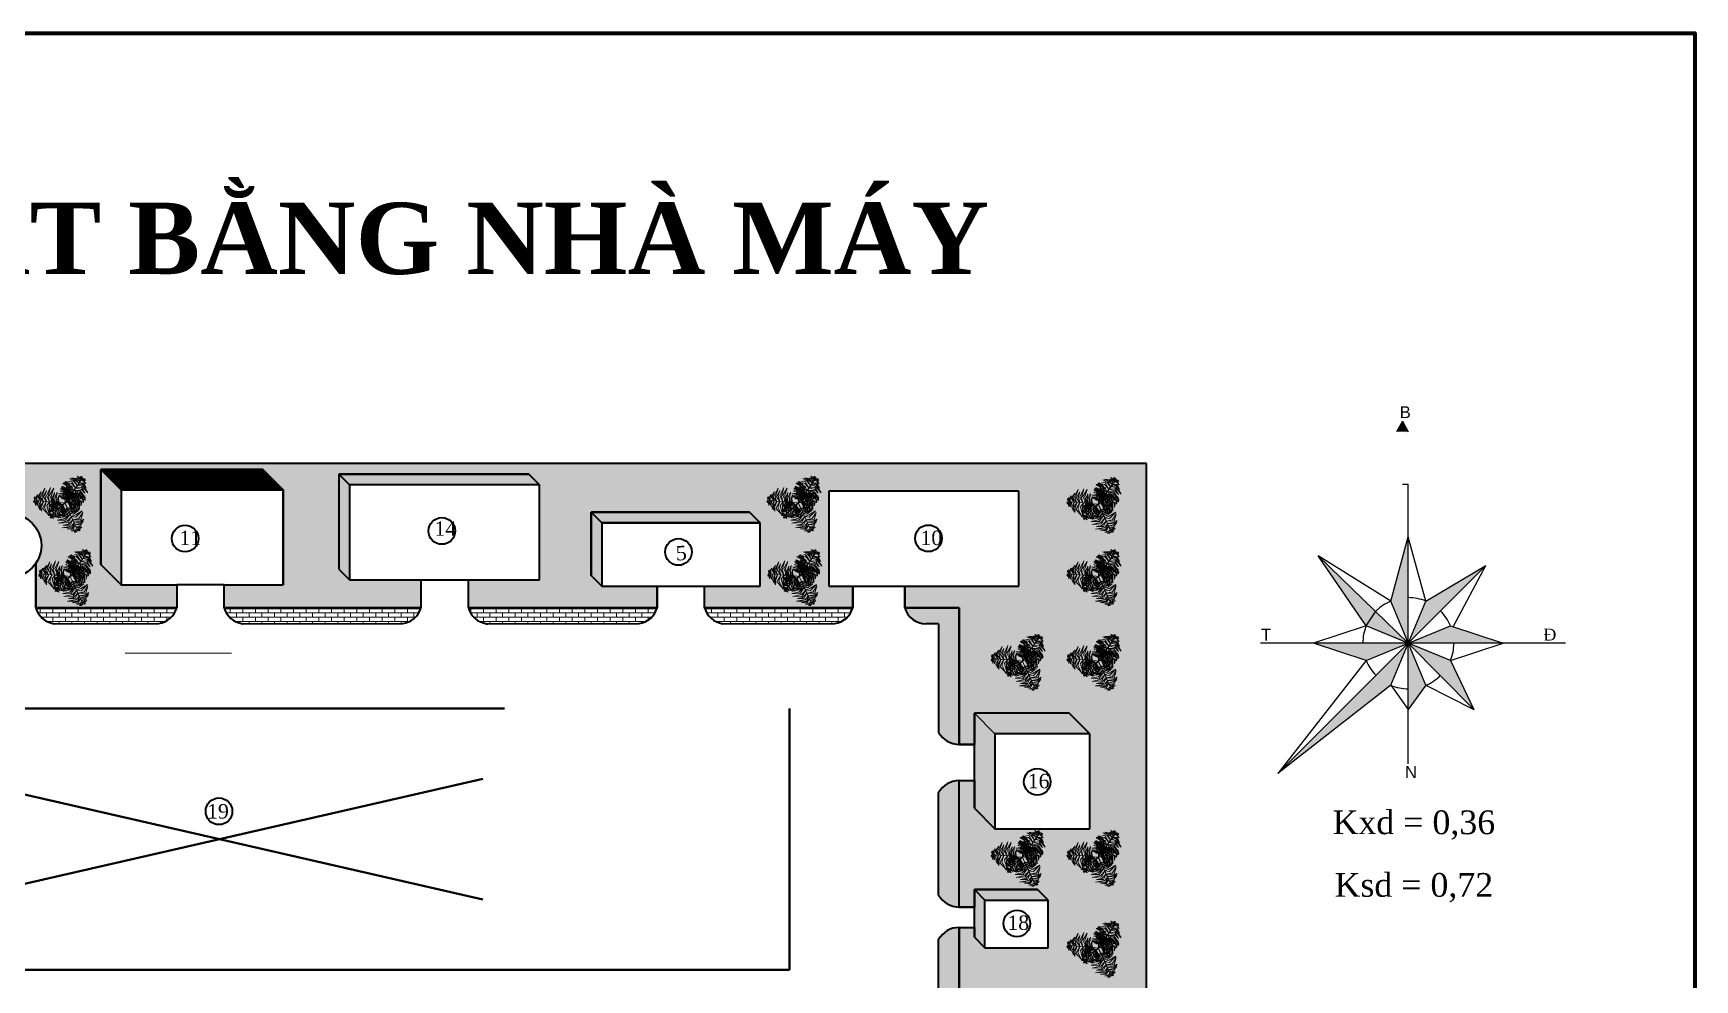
# Model space of a CAD drawing. Header units: inches. Extents: x -4475333 to 345677417, y -211198149 to 2125895.
# Drawn here: x -1569117 to -1464173, y 558096 to 617864 of the extents above; entities that cross this region are included whole.
import ezdxf

# ---------------------------------------------------------------- set-up
doc = ezdxf.new("R2010")
doc.units = ezdxf.units.IN
doc.header["$LTSCALE"] = 150
doc.header["$MEASUREMENT"] = 0
doc.linetypes.add('ACAD_ISO03W100', pattern=[30, 12, -18])
for name, color, linetype, lineweight in [('03 tbii', 3, 'Continuous', 50), ('cb', 1, 'Continuous', 50), ('Duong vien', 7, 'Continuous', 50), ('EEEE', 7, 'Continuous', 0), ('KHUNG BVE', 7, 'Continuous', 0), ('nuocthai', 4, 'ACAD_ISO03W100', 30)]:
    doc.layers.add(name, color=color, linetype=linetype, lineweight=lineweight)
for name, color, linetype in [('Bong', 9, 'Continuous'), ('Co ban', 21, 'Continuous'), ('khung tên', 100, 'Continuous'), ('m', 3, 'Continuous')]:
    doc.layers.add(name, color=color, linetype=linetype)
doc.styles.add('1', font='times.ttf')
doc.styles.add('NAM', font='arial.ttf', dxfattribs={"height": 200})
doc.styles.get("Standard").update_dxf_attribs({"font": 'times.ttf', "height": 100})
pattern_1 = [(0, (-5708281.57, -919464.67), (0, 266.7), []), (90, (-5708281.57, -919464.67), (-400, 266.7), [266.7, -266.7])]

# ---------------------------------------------------------------- blocks, each defined once
blk = doc.blocks.new('A$C39A4002C')
at = {"color": 7, "lineweight": 5}
for points in [[(839, 848, -216), (778, 915, -234), (680, 921, -258), (782, 946, -234)], [(718, 914, 84), (688, 930, 72), (704, 937, 73)], [(862, 880, -212), (804, 952, -229), (753, 979, -242), (817, 968, -226)], [(885, 913, -228), (822, 970, -255), (782, 988, -260), (841, 980, -263)], [(901, 936, -244), (852, 991, -272), (898, 972, -266)], [(922, 966, -276), (884, 991, -289), (866, 1012, -306), (906, 994, -303)], [(868, 888, -211), (871, 888, -211), (916, 952, -257), (913, 952, -257)], [(933, 981, -300), (907, 1010, -322), (927, 1007, -328)], [(913, 952, -256), (916, 952, -256), (940, 987, -309), (937, 987, -309)], [(923, 959, -272), (958, 938, -289), (982, 909, -287), (956, 960, -305)], [(934, 982, -302), (979, 954, -323), (965, 975, -327)], [(269, 675, -302), (270, 728, -323), (259, 704, -327)], [(294, 677, -272), (294, 717, -289), (308, 753, -287), (277, 705, -305)], [(348, 670, -232), (329, 726, -260), (359, 791, -262), (310, 724, -270)], [(385, 664, -212), (365, 719, -221), (407, 843, -252), (338, 715, -216)], [(430, 658, -216), (410, 741, -231), (431, 813, -249), (384, 729, -225)], [(475, 658, -222), (454, 733, -235), (488, 854, -265), (430, 736, -233)], [(518, 652, -226), (500, 747, -244), (533, 844, -269), (474, 748, -241)], [(551, 649, -245), (536, 713, -238), (545, 782, -264), (516, 711, -212)], [(582, 644, -283), (568, 700, -277), (580, 787, -309), (554, 730, -265)], [(609, 644, -318), (599, 689, -314), (609, 746, -337), (586, 693, -298)], [(701, 743, 32), (647, 758, 25), (600, 765, 2), (658, 776, 45)], [(696, 701, -21), (660, 712, -16), (604, 729, -32), (643, 721, 3)], [(698, 712, 4), (628, 734, -1), (618, 737, -9), (666, 739, 16)], [(704, 775, 60), (635, 801, 58), (626, 803, 15), (662, 821, 71)], [(706, 800, 82), (638, 831, 84), (629, 834, 71), (641, 844, 96)], [(696, 692, -63), (664, 703, -53), (629, 716, -63), (669, 706, -31)], [(695, 684, -101), (663, 696, -87), (641, 707, -88), (666, 700, -67)], [(710, 833, 92), (643, 856, 78), (646, 855, 70), (653, 871, 82)], [(769, 749, -246), (738, 785, -246), (656, 848, -273), (730, 812, -231)], [(715, 893, 91), (679, 900, 81), (659, 912, 73), (693, 914, 79)], [(811, 807, -222), (759, 853, -236), (665, 904, -261), (786, 871, -230)], [(752, 723, -284), (726, 758, -280), (666, 807, -297), (740, 767, -259)], [(736, 701, -319), (712, 738, -311), (668, 780, -318), (722, 748, -292)], [(784, 769, -227), (719, 832, -245), (681, 856, -255), (767, 819, -233)], [(694, 693, -61), (714, 699, -48), (784, 700, -72), (737, 705, -31)], [(694, 671, -163), (696, 671, -163), (700, 705, -2), (697, 705, -2)], [(697, 705, -2), (700, 705, -2), (710, 807, 88), (707, 807, 88)], [(697, 702, -20), (723, 709, -5), (778, 709, -24), (720, 715, 23)], [(698, 719, 10), (775, 735, 10), (814, 724, -18), (775, 752, 26)], [(703, 776, 61), (769, 794, 64), (788, 788, 45), (760, 810, 81)], [(703, 747, 34), (763, 765, 39), (822, 753, 7), (765, 781, 53)], [(707, 807, 88), (710, 807, 88), (717, 876, 96), (714, 876, 96)], [(707, 806, 87), (751, 822, 93), (789, 822, 56), (748, 840, 109)], [(710, 664, -376), (713, 664, -376), (781, 761, -228), (778, 761, -228)], [(712, 838, 91), (758, 859, 84), (786, 854, 71), (756, 876, 87)], [(714, 876, 96), (717, 876, 96), (721, 922, 81), (718, 922, 81)], [(718, 888, 91), (751, 893, 81), (761, 887, 77), (742, 910, 78)], [(730, 648, -222), (730, 681, -208), (726, 731, -208), (734, 681, -188)], [(738, 650, -184), (737, 683, -174), (730, 745, -183), (742, 680, -152)], [(747, 652, -142), (744, 690, -136), (734, 773, -153), (747, 709, -117)], [(737, 702, -318), (782, 688, -314), (825, 652, -337), (791, 698, -298)], [(757, 655, -116), (753, 728, -122), (746, 763, -130), (771, 694, -105)], [(751, 726, -283), (806, 709, -277), (875, 656, -309), (839, 707, -265)], [(787, 664, -89), (782, 719, -95), (758, 800, -119), (803, 715, -76)], [(770, 750, -245), (834, 731, -238), (888, 688, -264), (842, 749, -212)], [(818, 672, -61), (818, 746, -63), (773, 803, -106), (833, 762, -50)], [(778, 761, -228), (781, 761, -228), (871, 888, -211), (868, 888, -211)], [(790, 777, -226), (881, 745, -244), (949, 669, -269), (894, 768, -241)], [(816, 811, -222), (892, 792, -235), (980, 702, -265), (906, 812, -233)], [(843, 679, -38), (847, 754, -37), (834, 798, -50), (860, 756, -25)], [(839, 850, -216), (921, 826, -231), (972, 772, -249), (924, 855, -225)], [(875, 688, -29), (872, 758, -42), (859, 789, -50), (890, 754, -39)], [(867, 886, -212), (924, 877, -221), (1011, 778, -252), (935, 902, -216)], [(890, 916, -232), (948, 903, -260), (989, 846, -262), (956, 921, -270)], [(899, 694, -26), (903, 756, -37), (919, 720, -28)], [(916, 699, -25), (919, 699, -25), (964, 711, -40), (961, 711, -40)], [(933, 704, -30), (926, 741, -40), (930, 763, -48), (944, 732, -42)], [(953, 709, -37), (958, 742, -48), (970, 731, -48)], [(955, 710, -38), (975, 671, -51), (976, 692, -49)], [(270, 675, -300), (258, 637, -322), (250, 656, -328)], [(305, 671, -256), (308, 671, -256), (265, 675, -309), (263, 675, -309)], [(288, 673, -276), (286, 626, -289), (276, 601, -306), (272, 644, -303)], [(325, 670, -244), (301, 599, -272), (295, 648, -266)], [(383, 664, -211), (386, 664, -211), (308, 671, -257), (305, 671, -257)], [(353, 667, -228), (335, 583, -255), (340, 540, -260), (316, 595, -263)], [(393, 663, -212), (359, 577, -229), (361, 520, -242), (339, 581, -226)], [(432, 660, -216), (404, 573, -234), (449, 485, -258), (376, 561, -234)], [(538, 650, -228), (541, 650, -228), (386, 664, -211), (383, 664, -211)], [(481, 655, -222), (468, 587, -236), (471, 481, -261), (438, 602, -230)], [(486, 455, -38), (451, 480, -51), (459, 461, -49)], [(504, 475, -30), (477, 494, -40), (463, 521, -44), (472, 475, -43)], [(568, 528, -34), (525, 546, -28), (465, 629, -65), (515, 531, -11)], [(543, 507, -29), (495, 523, -36), (471, 574, -50), (485, 510, -34)], [(516, 481, -25), (519, 481, -25), (484, 450, -40), (482, 450, -40)], [(528, 651, -227), (506, 563, -245), (504, 519, -255), (493, 612, -233)], [(611, 568, -86), (555, 596, -82), (494, 674, -114), (543, 586, -67)], [(592, 547, -60), (530, 579, -56), (495, 626, -76), (527, 560, -40)], [(503, 469, -30), (525, 439, -40), (532, 417, -48), (506, 439, -42)], [(567, 527, -32), (570, 527, -32), (519, 481, -25), (516, 481, -25)], [(553, 649, -246), (537, 603, -246), (524, 501, -273), (518, 583, -231)], [(634, 586, -111), (566, 626, -110), (520, 691, -139), (555, 613, -95)], [(529, 493, -26), (553, 436, -37), (523, 461, -28)], [(656, 639, -376), (659, 639, -376), (541, 650, -228), (538, 650, -228)], [(548, 509, -29), (581, 448, -42), (607, 426, -50), (564, 443, -39)], [(584, 646, -284), (566, 607, -280), (554, 531, -297), (551, 614, -259)], [(647, 598, -140), (604, 627, -125), (563, 664, -145), (602, 621, -97)], [(655, 603, -182), (617, 628, -169), (565, 675, -193), (596, 640, -152)], [(644, 595, -122), (647, 595, -122), (570, 527, -33), (567, 527, -33)], [(573, 532, -38), (603, 463, -37), (634, 429, -50), (592, 455, -25)], [(611, 643, -319), (591, 605, -311), (576, 545, -318), (577, 608, -292)], [(762, 479, -226), (688, 417, -244), (588, 396, -269), (701, 393, -241)], [(592, 549, -61), (625, 482, -63), (690, 452, -106), (618, 462, -50)], [(659, 609, -220), (629, 630, -210), (596, 661, -229), (625, 628, -192)], [(737, 538, -283), (695, 499, -277), (614, 466, -309), (676, 472, -265)], [(616, 570, -89), (645, 523, -95), (702, 460, -119), (625, 517, -76)], [(724, 563, -318), (689, 531, -314), (636, 511, -337), (693, 518, -298)], [(748, 510, -245), (700, 464, -238), (636, 438, -264), (712, 448, -212)], [(639, 591, -116), (675, 527, -122), (697, 499, -130), (644, 550, -105)], [(670, 618, -284), (673, 618, -284), (647, 595, -122), (644, 595, -122)], [(647, 598, -142), (666, 565, -136), (713, 496, -153), (673, 547, -117)], [(654, 604, -184), (670, 575, -174), (704, 522, -183), (663, 576, -152)], [(656, 639, -376), (659, 639, -376), (693, 636, -553), (690, 636, -553)], [(660, 610, -222), (675, 580, -208), (701, 537, -208), (671, 578, -188)], [(670, 618, -284), (673, 618, -284), (693, 637, -482), (691, 637, -482)], [(710, 664, -376), (713, 664, -376), (693, 636, -553), (690, 636, -553)], [(704, 605, -376), (707, 605, -376), (693, 636, -553), (690, 636, -553)], [(694, 671, -163), (696, 671, -163), (694, 643, -362), (691, 643, -362)], [(718, 644, -284), (720, 644, -284), (693, 637, -482), (691, 637, -482)], [(695, 685, -99), (706, 690, -89), (752, 689, -108), (708, 694, -72)], [(704, 605, -376), (707, 605, -376), (757, 498, -228), (754, 498, -228)], [(718, 644, -284), (720, 644, -284), (754, 653, -122), (751, 653, -122)], [(723, 564, -319), (767, 566, -311), (826, 583, -318), (771, 552, -292)], [(731, 648, -220), (749, 616, -210), (765, 573, -229), (753, 615, -192)], [(735, 539, -284), (777, 544, -280), (850, 571, -297), (778, 527, -259)], [(738, 651, -182), (760, 612, -169), (786, 547, -193), (774, 592, -152)], [(747, 653, -140), (773, 607, -125), (793, 556, -145), (777, 612, -97)], [(748, 511, -246), (795, 520, -246), (890, 560, -273), (822, 514, -231)], [(751, 653, -122), (754, 653, -122), (853, 681, -33), (850, 681, -33)], [(754, 498, -228), (757, 498, -228), (822, 356, -211), (819, 356, -211)], [(758, 489, -227), (845, 514, -245), (885, 534, -255), (810, 478, -233)], [(764, 657, -111), (807, 591, -110), (820, 513, -139), (823, 598, -95)], [(778, 446, -222), (843, 468, -236), (934, 524, -261), (845, 435, -230)], [(792, 663, -86), (830, 613, -82), (851, 516, -114), (846, 617, -67)], [(798, 401, -216), (888, 420, -234), (941, 503, -258), (912, 402, -234)], [(819, 674, -60), (860, 618, -56), (871, 560, -76), (871, 633, -40)], [(849, 680, -34), (880, 645, -28), (896, 544, -65), (895, 654, -11)], [(850, 681, -32), (853, 681, -32), (919, 699, -25), (916, 699, -25)], [(880, 687, -29), (916, 652, -36), (916, 596, -50), (931, 659, -34)], [(929, 699, -30), (946, 670, -40), (946, 640, -44), (958, 685, -43)], [(487, 456, -37), (498, 424, -48), (482, 429, -48)], [(779, 439, -222), (724, 383, -235), (602, 352, -265), (734, 361, -233)], [(818, 358, -212), (781, 313, -221), (652, 288, -252), (798, 291, -216)], [(801, 400, -216), (739, 341, -231), (666, 324, -249), (762, 324, -225)], [(832, 323, -232), (792, 279, -260), (722, 272, -262), (804, 263, -270)], [(853, 273, -272), (818, 253, -289), (780, 247, -287), (837, 244, -305)], [(815, 366, -212), (907, 380, -229), (955, 410, -242), (913, 360, -226)], [(819, 356, -211), (822, 356, -211), (855, 285, -257), (852, 285, -257)], [(867, 252, -302), (821, 227, -323), (846, 229, -327)], [(832, 329, -228), (913, 355, -255), (948, 381, -260), (912, 333, -263)], [(843, 303, -244), (917, 319, -272), (877, 288, -266)], [(852, 285, -256), (855, 285, -256), (873, 247, -309), (870, 247, -309)], [(859, 270, -276), (901, 291, -289), (927, 296, -306), (892, 270, -303)], [(867, 253, -300), (905, 261, -322), (893, 245, -328)]]:
    blk.add_3dface(points, dxfattribs=at)

msp = doc.modelspace()

# ---------------------------------------------------------------- hatches: boundary and pattern name
at = {"linetype": 'ByBlock', "lineweight": 9, "ltscale": 10}
h = msp.add_hatch(color=256, dxfattribs=at)
h.paths.add_polyline_path([(-1483365.6, 582005.7), (-1482264.7, 586062.6), (-1482264.7, 579347.9)])
edge = h.paths.add_edge_path(flags=17)
edge.add_line((-1483365.6, 582005.7), (-1482264.7, 586062.6))
h = msp.add_hatch(color=256, dxfattribs=at)
h.paths.add_polyline_path([(-1482264.7, 579347.9), (-1487964.6, 584860.7), (-1484922.5, 580448.8)], flags=17)
h.paths.add_polyline_path([(-1482264.7, 579347.9), (-1487964.6, 584860.7), (-1484922.5, 580448.8), (-1479606.9, 578247), (-1478125.5, 575154.3)])
h.paths.add_polyline_path([(-1482264.7, 579347.9), (-1484922.5, 580448.8), (-1479606.9, 578247), (-1478125.5, 575154.3)], flags=17)
for points in [[(-1481163.8, 582005.7), (-1477361.9, 584261.4), (-1482264.7, 579347.9)], [(-1490502.4, 571110.2), (-1482264.7, 579347.9), (-1483365.6, 576690)], [(-1482264.7, 579347.9), (-1479606.9, 578247), (-1478125.5, 575154.3)], [(-1482264.7, 579347.9), (-1481163.8, 576690), (-1482264.7, 575167.7)]]:
    msp.add_hatch(color=256, dxfattribs=at).paths.add_polyline_path(points)
at = {"layer": 'Co ban', "lineweight": 9}
msp.add_hatch(color=256, dxfattribs=at).paths.add_polyline_path([(-1482640.6, 592700.5), (-1482264.7, 592700.5), (-1482640.6, 593375.6), (-1483016.4, 592700.5)])
at = {"layer": 'Duong vien', "linetype": 'Continuous', "lineweight": 9, "ltscale": 10}
for color, points in [(1, [(-1563555.6, 589028.5), (-1563555.6, 583028.5), (-1564851.8, 584324.6), (-1564851.8, 590324.6)]), (1, [(-1549805.1, 590016), (-1549805.1, 584016), (-1549132.6, 583343.6), (-1549132.6, 589343.6)]), (1, [(-1537805.1, 590016), (-1549805.1, 590016), (-1549132.6, 589343.6), (-1537132.6, 589343.6)]), (183, [(-1482264.7, 579347.9), (-1487964.6, 584860.7), (-1484922.5, 580448.8)]), (256, [(-1482264.7, 579347.9), (-1487964.6, 584860.7), (-1484922.5, 580448.8)]), (1, [(-1502379.8, 573628.8), (-1503676, 574924.9), (-1509676, 574924.9), (-1508379.8, 573628.8)]), (1, [(-1508379.8, 573628.8), (-1502379.8, 573628.8), (-1503676, 574924.9), (-1509676, 574924.9), (-1509676, 572960.3), (-1509676, 568924.9), (-1508379.8, 567628.8)]), (1, [(-1508379.8, 573628.8), (-1508379.8, 567628.8), (-1509676, 568924.9), (-1509676, 574924.9)]), (1, [(-1509003.6, 563122.2), (-1505003.6, 563122.2), (-1505676, 563794.6), (-1509676, 563794.6)]), (1, [(-1509003.6, 560122.2), (-1509003.6, 563122.2), (-1509676, 563794.6), (-1509676, 560794.6)])]:
    msp.add_hatch(color=color, dxfattribs=at).paths.add_polyline_path(points)
h = msp.add_hatch(color=1, dxfattribs=at)
h.paths.add_polyline_path([(-1523883.5, 587629.8), (-1533883.5, 587629.8), (-1533211, 586957.5), (-1523211, 586957.5)])
h.paths.add_polyline_path([(-1533211, 586957.5), (-1533883.5, 587629.8), (-1533883.5, 583629.8), (-1533211, 582957.5)])
h = msp.add_hatch(color=256, dxfattribs=at)
h.paths.add_polyline_path([(-1488249.1, 579347.9), (-1484922.5, 578247), (-1482264.7, 579347.9)])
h.paths.add_polyline_path([(-1479606.9, 580448.8), (-1482264.7, 579347.9), (-1476280.3, 579347.9)])
at = {"layer": 'KHUNG BVE', "linetype": 'Continuous', "lineweight": 9, "ltscale": 10}
h = msp.add_hatch(dxfattribs=at)
h.set_pattern_fill('GRASS', color=256, scale=1000, style=0)
h.set_pattern_definition([(90, (-6287869.84, -919464.7), (-707.10678, 707.10678), [187.5, -1226.71356]), (45, (-6287869.8, -919464.7), (-707.10678, 707.10678), [187.5, -812.5]), (135, (-6287869.8, -919464.7), (-707.10678, -707.10678), [187.5, -812.5])])
h.paths.add_polyline_path([(-1518871.4, 588957.5), (-1506871.4, 588957.5), (-1506871.4, 582957.5), (-1514065.9, 582957.5), (-1514065.9, 581572.5), (-1510634.5, 581572.5), (-1510634.5, 572960.3), (-1509676, 572960.3), (-1509676, 574924.9), (-1503676, 574924.9), (-1502379.8, 573628.8), (-1502379.8, 567628.8), (-1508379.8, 567628.8), (-1509676, 568924.9), (-1509676, 570673.2), (-1510634.5, 570673.2), (-1510634.5, 562683.6), (-1509676, 562683.6), (-1509676, 563794.6), (-1505676, 563794.6), (-1505003.6, 563122.2), (-1505003.6, 560122.2), (-1509003.6, 560122.2), (-1509676, 560794.6), (-1509676, 561398.8), (-1510634.5, 561398.8), (-1510634.5, 550555.9), (-1509676, 550555.9), (-1509665.1, 556580.6), (-1500665.1, 556580.6), (-1499368.9, 555284.5), (-1499368.9, 527284.5), (-1508368.9, 527284.5), (-1509665.1, 528580.6), (-1509665.1, 534779.8), (-1510622.7, 534779.8), (-1510623.5, 515688.8), (-1498804.2, 515688.8), (-1498804.2, 590688.8), (-1630804.2, 590688.8), (-1630804.2, 576346.6), (-1618780.8, 576346.6), (-1618780.8, 577174.6), (-1628039.4, 577174.6), (-1629335, 578470), (-1629335, 590470), (-1612335, 590470), (-1611039.4, 589174.6), (-1611039.4, 581572.5), (-1602114, 581572.5), (-1602114, 582914), (-1605114, 582914), (-1606410.2, 584210.1), (-1606410.2, 590210.1), (-1597410.2, 590271.5), (-1596114, 588975.4), (-1596114, 582914), (-1599114, 582914), (-1599114, 581572.5), (-1590623.9, 581572.5), (-1590623.9, 583000.9), (-1591623.9, 583000.9), (-1592296.3, 583673.3), (-1592296.3, 587673.3), (-1588296.3, 587673.3), (-1587623.9, 587000.9), (-1587623.9, 583000.9), (-1588623.9, 583000.9), (-1588623.9, 581572.5), (-1581556.7, 581572.5), (-1581556.7, 582957.5), (-1583556.7, 582957.5), (-1584852.9, 584253.6), (-1584852.9, 590253.6), (-1578852.9, 590253.6), (-1577556.7, 588957.5), (-1577556.7, 582957.5), (-1579556.7, 582957.5), (-1579556.7, 581572.5), (-1572257.3, 581572.5), (-1572257.3, 584392.9), (-1574143.2, 586197.5, -1.08009727), (-1571399.1, 589091.5), (-1569479.1, 587171.7, -0.24833494), (-1568603.7, 585517.8, -0.15068241), (-1568951.1, 584391.5), (-1568951.1, 581572.5), (-1560055.6, 581572.5), (-1560055.6, 583028.5), (-1563555.6, 583028.5), (-1564851.8, 584324.6), (-1564851.8, 590324.6), (-1554616.4, 590324.6), (-1553320.2, 589028.5), (-1553320.2, 583028.5), (-1557055.6, 583028.5), (-1557055.6, 581572.5), (-1544632.6, 581572.5), (-1544632.6, 583343.6), (-1549132.6, 583343.6), (-1549805.1, 584016), (-1549805.1, 590016), (-1537805.1, 590016), (-1537132.6, 589343.6), (-1537132.6, 583343.6), (-1541632.6, 583343.6), (-1541632.6, 581572.5), (-1529711, 581572.5), (-1529711, 582957.5), (-1533211, 582957.5), (-1533883.5, 583629.8), (-1533883.5, 587629.8), (-1523883.5, 587629.8), (-1523211, 586957.5), (-1523211, 582957.5), (-1526711, 582957.5), (-1526711, 581572.5), (-1517355.4, 581572.5), (-1517355.4, 582957.5), (-1518871.4, 582957.5)])
h = msp.add_hatch(dxfattribs=at)
h.set_pattern_fill('ANSI31', color=1, scale=10)
h.set_pattern_definition([(45, (-1556183.3697, 589737.9666), (-0.88388348, 0.88388348), [])])
h.paths.add_polyline_path([(-1554616.4, 590324.6), (-1564851.8, 590324.6), (-1563555.6, 589028.5), (-1553320.2, 589028.5)])
h = msp.add_hatch(dxfattribs=at)
h.set_pattern_fill('AR-BRSTD', color=256, scale=100, style=0)
h.set_pattern_definition(pattern_1)
h.paths.add_polyline_path([(-1560055.6, 581572.5), (-1568951.1, 581572.5, 0.29237848), (-1567803.8, 580580.1), (-1561192.9, 580582.3, 0.29096937)])
h.paths.add_polyline_path([(-1572257.3, 581572.5), (-1579556.7, 581572.5, 0.29237848), (-1578409.4, 580580.1), (-1573357, 580588.5, 0.28361118)])
h = msp.add_hatch(dxfattribs=at)
h.set_pattern_fill('AR-BRSTD', color=256, scale=100, style=0)
h.set_pattern_definition(pattern_1)
h.paths.add_polyline_path([(-1544632.6, 581572.5), (-1557055.6, 581572.5, 0.29237848), (-1555908.3, 580580.1), (-1545770, 580582.3, 0.29096937)])
h.paths.add_polyline_path([(-1529711, 581572.5), (-1541632.6, 581572.5, 0.29237848), (-1540485.4, 580580.1), (-1540403.7, 580580.1), (-1530848.4, 580582.3, 0.29096937)])
h.paths.add_polyline_path([(-1517355.4, 581572.5), (-1526711, 581572.5, 0.29237848), (-1525563.8, 580580.1), (-1518492.7, 580582.3, 0.29096937)])
h = msp.add_hatch(dxfattribs=at)
h.set_pattern_fill('AR-BRSTD', color=256, scale=100, style=0)
h.set_pattern_definition(pattern_1)
h.paths.add_polyline_path([(-1510623.5, 534779.8, 0.26646965), (-1511922, 534032.3), (-1511922, 515688.8), (-1510623.5, 515688.8)])
h.paths.add_polyline_path([(-1510622.7, 545976.4, 0.26646965), (-1511921.2, 545228.9), (-1511922, 538566.2, 0.26646965), (-1510623.5, 537818.7)])
h.paths.add_polyline_path([(-1510634.5, 561398.8, 0.26646965), (-1511932.9, 560651.3), (-1511932.9, 551303.4, 0.26646965), (-1510634.5, 550555.9)])
h.paths.add_polyline_path([(-1510634.5, 581572.5), (-1514065.9, 581572.5, 0.32641181), (-1512744.4, 580565.8), (-1511932.9, 580565.8), (-1511932.9, 573707.8, 0.26647465), (-1510634.5, 572960.3)])
h.paths.add_polyline_path([(-1510634.5, 570673.2, 0.26646965), (-1511932.9, 569925.7), (-1511932.9, 563431.1, 0.26647465), (-1510634.5, 562683.6)])

# ---------------------------------------------------------------- linework, layer by layer
at = {"linetype": 'ByBlock', "lineweight": -2, "ltscale": 10}
for p, q in [((-1482264.7, 579347.9), (-1487964.6, 584860.7)), ((-1482264.7, 579347.9), (-1477361.9, 584261.4)), ((-1477361.9, 584261.4), (-1477361.9, 584261.4)), ((-1483365.6, 582005.7), (-1483365.6, 582005.7)), ((-1482264.7, 579347.9), (-1484922.5, 580448.8)), ((-1490502.4, 571110.2), (-1482264.7, 579347.9)), ((-1482264.7, 579347.9), (-1478125.5, 575154.3))]:
    msp.add_line(p, q, dxfattribs=at)
at = {"layer": 'Bong', "lineweight": -2}
for p, q in [((-1482640.6, 593375.6), (-1483016.4, 592700.5)), ((-1482640.6, 593375.6), (-1482264.7, 592700.5)), ((-1482640.6, 589381.5), (-1482264.7, 589381.5))]:
    msp.add_line(p, q, dxfattribs=at)
at = {"layer": 'Co ban', "linetype": 'Continuous', "lineweight": -2, "ltscale": 10}
for p, q in [((-1630804.2, 590688.8), (-1498804.2, 590688.8)), ((-1498804.2, 590688.8), (-1498804.2, 515688.8)), ((-1560055.6, 581572.5), (-1560055.6, 583028.5)), ((-1557055.6, 581572.5), (-1557055.6, 583028.5)), ((-1544632.6, 581572.5), (-1544632.6, 583343.6)), ((-1541632.6, 581572.5), (-1541632.6, 583343.6)), ((-1517355.4, 582957.5), (-1518871.4, 582957.5)), ((-1514065.9, 582957.5), (-1506871.4, 582957.5)), ((-1526711, 581572.5), (-1517355.4, 581572.5)), ((-1509676, 572960.3), (-1509676, 574924.9)), ((-1509676, 570673.2), (-1509676, 568924.9)), ((-1509676, 562683.6), (-1509676, 563794.6)), ((-1509676, 561398.8), (-1509676, 560868.5))]:
    msp.add_line(p, q, dxfattribs=at)
at = {"layer": 'Co ban', "lineweight": -2}
for p, q in [((-1482264.7, 571724.3), (-1482264.7, 589381.5)), ((-1483365.6, 582005.7), (-1482264.7, 586062.6)), ((-1481163.8, 582005.7), (-1482264.7, 586062.6)), ((-1483365.6, 582005.7), (-1487964.6, 584860.7)), ((-1484922.5, 580448.8), (-1487964.6, 584860.7)), ((-1481163.8, 582005.7), (-1477361.9, 584261.4)), ((-1479415, 580424.8), (-1477361.9, 584261.4)), ((-1481163.8, 576690), (-1483365.6, 582005.7)), ((-1483365.6, 576690), (-1481163.8, 582005.7)), ((-1484922.5, 580448.8), (-1488249.1, 579347.9)), ((-1484922.5, 580448.8), (-1484298.9, 581382.1)), ((-1479606.9, 578247), (-1484922.5, 580448.8)), ((-1484922.5, 578247), (-1479606.9, 580448.8)), ((-1479606.9, 580448.8), (-1476280.3, 579347.9)), ((-1472336.1, 579347.9), (-1491591.3, 579347.9)), ((-1484922.5, 578247), (-1488249.1, 579347.9)), ((-1479606.9, 578247), (-1476280.3, 579347.9)), ((-1484922.5, 578247), (-1490502.4, 571110.2)), ((-1479606.9, 578247), (-1478125.5, 575154.3)), ((-1483365.6, 576690), (-1490502.4, 571110.2)), ((-1483365.6, 576690), (-1482264.7, 575167.7)), ((-1481163.8, 576690), (-1482264.7, 575167.7)), ((-1481163.8, 576690), (-1478125.5, 575154.3))]:
    msp.add_line(p, q, dxfattribs=at)
for centre, radius, start, end in [((-1482264.7, 579347.9), 2876.8, 112.5, 135), ((-1482264.7, 579347.9), 2876.8, 67.5, 90), ((-1482264.7, 579347.9), 2876.8, 157.5, 180), ((-1482264.7, 579347.9), 2876.8, 22.5, 45), ((-1482264.7, 579347.9), 2876.8, 337.5, 0), ((-1482264.7, 579347.9), 2876.8, 202.5, 225), ((-1482263.9, 579346.4), 2875.1, 292.496706, 314.635308), ((-1482264.7, 579347.9), 2876.8, 247.5, 270)]:
    msp.add_arc(centre, radius, start, end, dxfattribs=at)
at = {"layer": 'Duong vien', "linetype": 'Continuous', "lineweight": 35, "ltscale": 10}
for p, q in [((-1549805.1, 590016), (-1549805.1, 584016)), ((-1563555.6, 589028.5), (-1563555.6, 583028.5)), ((-1553320.2, 589028.5), (-1553320.2, 583028.5)), ((-1549132.6, 589343.6), (-1549132.6, 583343.6)), ((-1502379.8, 573628.8), (-1508379.8, 573628.8)), ((-1508379.8, 573628.8), (-1508379.8, 567628.8)), ((-1502379.8, 567628.8), (-1502379.8, 573628.8)), ((-1509676, 563794.6), (-1505676, 563794.6)), ((-1509676, 560794.6), (-1509676, 563794.6)), ((-1509003.6, 563122.2), (-1505003.6, 563122.2)), ((-1509003.6, 560122.2), (-1509003.6, 563122.2))]:
    msp.add_line(p, q, dxfattribs=at)
msp.add_circle((-1570603.7, 585517.8), 2000, dxfattribs=at)
at = {"layer": 'EEEE', "color": 1, "linetype": 'Continuous', "lineweight": 70, "ltscale": 10}
msp.add_lwpolyline([(-1464172.9, 494713.5), (-1637272.9, 494713.5), (-1637272.9, 617863.5), (-1464172.9, 617863.5), (-1464172.9, 494713.5)], close=True, dxfattribs=at)
at = {"layer": 'KHUNG BVE', "linetype": 'Continuous', "lineweight": 35, "ltscale": 10}
for p, q in [((-1498804.2, 590688.8), (-1630804.2, 590688.8)), ((-1564851.8, 590324.6), (-1554616.4, 590324.6)), ((-1564851.8, 584324.6), (-1564851.8, 590324.6)), ((-1554616.4, 590324.6), (-1564851.8, 590324.6)), ((-1564851.8, 590324.6), (-1554616.4, 590324.6)), ((-1563555.6, 589028.5), (-1564851.8, 590324.6)), ((-1564851.8, 590324.6), (-1554616.4, 590324.6)), ((-1554616.4, 590324.6), (-1564851.8, 590324.6)), ((-1564851.8, 590324.6), (-1564851.8, 584324.6)), ((-1553320.2, 589028.5), (-1554616.4, 590324.6)), ((-1553320.2, 589028.5), (-1554616.4, 590324.6)), ((-1554616.4, 590324.6), (-1553320.2, 589028.5)), ((-1553320.2, 589028.5), (-1554616.4, 590324.6)), ((-1553320.2, 589028.5), (-1554616.4, 590324.6)), ((-1549805.1, 590016), (-1549805.1, 584016)), ((-1549805.1, 590016), (-1537805.1, 590016)), ((-1549805.1, 590016), (-1549132.6, 589343.6)), ((-1537805.1, 590016), (-1549805.1, 590016)), ((-1549805.1, 590016), (-1549805.1, 584016)), ((-1537132.6, 589343.6), (-1537805.1, 590016)), ((-1537132.6, 589343.6), (-1537805.1, 590016)), ((-1498804.2, 515688.8), (-1498804.2, 590688.8)), ((-1563555.6, 589028.5), (-1553320.2, 589028.5)), ((-1553320.2, 583028.5), (-1553320.2, 589028.5)), ((-1553320.2, 583028.5), (-1553320.2, 589028.5)), ((-1537132.6, 589343.6), (-1549132.6, 589343.6)), ((-1537132.6, 583343.6), (-1537132.6, 589343.6)), ((-1537132.6, 583343.6), (-1537132.6, 589343.6)), ((-1506871.4, 588957.5), (-1518871.4, 588957.5)), ((-1518871.4, 588957.5), (-1518871.4, 582957.5)), ((-1506871.4, 588957.5), (-1518871.4, 588957.5)), ((-1518871.4, 588957.5), (-1518871.4, 582957.5)), ((-1506871.4, 582957.5), (-1506871.4, 588957.5)), ((-1506871.4, 582957.5), (-1506871.4, 588957.5)), ((-1533883.5, 583629.8), (-1533883.5, 587629.8)), ((-1533883.5, 587629.8), (-1523883.5, 587629.8)), ((-1533883.5, 587629.8), (-1533211, 586957.5)), ((-1523883.5, 587629.8), (-1533883.5, 587629.8)), ((-1533883.5, 587629.8), (-1533883.5, 583629.8)), ((-1523211, 586957.5), (-1533211, 586957.5)), ((-1533211, 586957.5), (-1533211, 582957.5)), ((-1533211, 586957.5), (-1523211, 586957.5)), ((-1523211, 586957.5), (-1523883.5, 587629.8)), ((-1523211, 586957.5), (-1523883.5, 587629.8)), ((-1523211, 582957.5), (-1523211, 586957.5)), ((-1523211, 582957.5), (-1523211, 586957.5)), ((-1568951.1, 584391.5), (-1568951.1, 581572.5)), ((-1568951.1, 581572.5), (-1568951.1, 584391.5)), ((-1563555.6, 583028.5), (-1564851.8, 584324.6)), ((-1564851.8, 584324.6), (-1563555.6, 583028.5)), ((-1549805.1, 584016), (-1549132.6, 583343.6)), ((-1549805.1, 584016), (-1549132.6, 583343.6)), ((-1533211, 582957.5), (-1533883.5, 583629.8)), ((-1533883.5, 583629.8), (-1533211, 582957.5)), ((-1563555.6, 583028.5), (-1560055.6, 583028.5)), ((-1560055.6, 583028.5), (-1560055.6, 581572.5)), ((-1557055.6, 583028.5), (-1560055.6, 583028.5)), ((-1557055.6, 581572.5), (-1557055.6, 583028.5)), ((-1557055.6, 583028.5), (-1553320.2, 583028.5)), ((-1549132.6, 583343.6), (-1544632.6, 583343.6)), ((-1544632.6, 583343.6), (-1544632.6, 581572.5)), ((-1544632.6, 583343.6), (-1541632.6, 583343.6)), ((-1541632.6, 581572.5), (-1541632.6, 583343.6)), ((-1541632.6, 583343.6), (-1537132.6, 583343.6)), ((-1533211, 582957.5), (-1529711, 582957.5)), ((-1533211, 582957.5), (-1529711, 582957.5)), ((-1529711, 582957.5), (-1526711, 582957.5)), ((-1529711, 581572.5), (-1529711, 582957.5)), ((-1529711, 582957.5), (-1529711, 581572.5)), ((-1526711, 582957.5), (-1523211, 582957.5)), ((-1526711, 581572.5), (-1526711, 582957.5)), ((-1526711, 581572.5), (-1526711, 582957.5)), ((-1526711, 582957.5), (-1523211, 582957.5)), ((-1518871.4, 582957.5), (-1506871.4, 582957.5)), ((-1518871.4, 582957.5), (-1517355.4, 582957.5)), ((-1517355.4, 581572.5), (-1517355.4, 582957.5)), ((-1517355.4, 582957.5), (-1517355.4, 581572.5)), ((-1514065.9, 582957.5), (-1514065.9, 581572.5)), ((-1514065.9, 581572.5), (-1514065.9, 582957.5)), ((-1514065.9, 582957.5), (-1506871.4, 582957.5)), ((-1568951.1, 581572.5), (-1560055.6, 581572.5)), ((-1560055.6, 581572.5), (-1568951.1, 581572.5)), ((-1557055.6, 581572.5), (-1544632.6, 581572.5)), ((-1544632.6, 581572.5), (-1557055.6, 581572.5)), ((-1529711, 581572.5), (-1541632.6, 581572.5)), ((-1529711, 581572.5), (-1541551, 581572.5)), ((-1517355.4, 581572.5), (-1526711, 581572.5)), ((-1517355.4, 581572.5), (-1526711, 581572.5)), ((-1514065.9, 581572.5), (-1510634.5, 581572.5)), ((-1510634.5, 581572.5), (-1514065.9, 581572.5)), ((-1510634.5, 581572.5), (-1510634.5, 572960.3)), ((-1510634.5, 572960.3), (-1510634.5, 581572.5)), ((-1567803.8, 580580.1), (-1561192.9, 580582.3)), ((-1555908.3, 580580.1), (-1545770, 580582.3)), ((-1540485.4, 580580.1), (-1540403.7, 580580.1)), ((-1540403.7, 580580.1), (-1530848.4, 580582.3)), ((-1525563.8, 580580.1), (-1518492.7, 580582.3)), ((-1511932.9, 580565.8), (-1512744.4, 580565.8)), ((-1511932.9, 580565.8), (-1511932.9, 573707.8)), ((-1503676, 574924.9), (-1509676, 574924.9)), ((-1509676, 568924.9), (-1509676, 574924.9)), ((-1503676, 574924.9), (-1509676, 574924.9)), ((-1509676, 574924.9), (-1509676, 572960.3)), ((-1502379.8, 573628.8), (-1503676, 574924.9)), ((-1502379.8, 573628.8), (-1503676, 574924.9)), ((-1502379.8, 567628.8), (-1502379.8, 573628.8)), ((-1502379.8, 567628.8), (-1502379.8, 573628.8)), ((-1510634.5, 572960.3), (-1509676, 572960.3)), ((-1509676, 572960.3), (-1510634.5, 572960.3)), ((-1509676, 570673.2), (-1509676, 572960.3)), ((-1511932.9, 563431.1), (-1511932.9, 569925.7)), ((-1510634.5, 570673.2), (-1509676, 570673.2)), ((-1510634.5, 562683.6), (-1510634.5, 570673.2)), ((-1510634.5, 562683.6), (-1510634.5, 570673.2)), ((-1509676, 570705.7), (-1509676, 568924.9)), ((-1509676, 570705.7), (-1509676, 568924.9)), ((-1509676, 568924.9), (-1508379.8, 567628.8)), ((-1509676, 568924.9), (-1508379.8, 567628.8)), ((-1508379.8, 567628.8), (-1502379.8, 567628.8)), ((-1508379.8, 567628.8), (-1502379.8, 567628.8)), ((-1505676, 563794.6), (-1509676, 563794.6)), ((-1509676, 563794.6), (-1509676, 562905.7)), ((-1509676, 563794.6), (-1509676, 562905.7)), ((-1509676, 563794.6), (-1509003.6, 563122.2)), ((-1505676, 563794.6), (-1509676, 563794.6)), ((-1509676, 563794.6), (-1509676, 562683.6)), ((-1505003.6, 563122.2), (-1505676, 563794.6)), ((-1505003.6, 563122.2), (-1505676, 563794.6)), ((-1510634.5, 562683.6), (-1509676, 562683.6)), ((-1509676, 562683.6), (-1510634.5, 562683.6)), ((-1505003.6, 560122.2), (-1505003.6, 563122.2)), ((-1505003.6, 560122.2), (-1505003.6, 563122.2)), ((-1511932.9, 551303.4), (-1511932.9, 560651.3)), ((-1510634.5, 561398.8), (-1509676, 561398.8)), ((-1510634.5, 561398.8), (-1510634.5, 550555.9)), ((-1510634.5, 550555.9), (-1510634.5, 561398.8)), ((-1510634.5, 561398.8), (-1509676, 561398.8)), ((-1509676, 561398.8), (-1509676, 560794.6)), ((-1509676, 560868.5), (-1509676, 560794.6)), ((-1509676, 560868.5), (-1509676, 560794.6)), ((-1509676, 560868.5), (-1509676, 560794.6)), ((-1509676, 560794.6), (-1509003.6, 560122.2)), ((-1509676, 560794.6), (-1509003.6, 560122.2)), ((-1509003.6, 560122.2), (-1505003.6, 560122.2)), ((-1509003.6, 560122.2), (-1505003.6, 560122.2))]:
    msp.add_line(p, q, dxfattribs=at)
at = {"layer": 'KHUNG BVE', "lineweight": 0}
for p, q in [((-1563300.5, 578725), (-1556584, 578725)), ((-1509676, 574924.9), (-1508379.8, 573628.8))]:
    msp.add_line(p, q, dxfattribs=at)
at = {"layer": 'KHUNG BVE', "linetype": 'Continuous', "lineweight": 35, "ltscale": 10}
for centre, radius, start, end in [((-1567601.4, 581973.5), 1408, 196.543757, 261.734892), ((-1561403, 581971.9), 1405.4, 278.597695, 343.491206), ((-1555705.9, 581973.5), 1408, 196.543757, 261.734892), ((-1545980.1, 581971.9), 1405.4, 278.597695, 343.491206), ((-1540283, 581973.5), 1408, 196.543757, 261.734892), ((-1531058.5, 581971.9), 1405.4, 278.597695, 343.491206), ((-1525361.4, 581973.5), 1408, 196.543757, 261.734892), ((-1518702.8, 581971.9), 1405.4, 278.597695, 343.491206), ((-1512716.2, 581973.5), 1408, 196.543757, 268.852934), ((-1510632.2, 574465.8), 1505.4, 210.230866, 269.914377), ((-1510632.2, 569167.7), 1505.4, 90.085623, 149.769134), ((-1510632.2, 564189.1), 1505.4, 210.230866, 269.914377), ((-1510632.2, 559893.4), 1505.4, 90.085623, 149.769134)]:
    msp.add_arc(centre, radius, start, end, dxfattribs=at)
at = {"layer": 'm', "color": 11, "lineweight": 35}
for centre in [(-1559524.7, 585954), (-1543309.3, 586434.3), (-1512576.9, 585969.4), (-1528364, 585109.9), (-1505700.3, 570599.3), (-1557384.4, 568732.6), (-1506986.9, 561653.4)]:
    msp.add_circle(centre, 841.2, dxfattribs=at)
at = {"layer": 'nuocthai', "color": 6, "lineweight": 40, "ltscale": 30}
for p, q in [((-1593348.4, 575226.9), (-1521348.4, 575226.9)), ((-1593348.4, 575226.9), (-1521348.4, 558726.9)), ((-1593348.4, 558726.9), (-1521348.4, 575226.9)), ((-1521348.4, 575226.9), (-1521348.4, 558726.9)), ((-1521348.4, 558726.9), (-1593348.4, 558726.9))]:
    msp.add_line(p, q, dxfattribs=at)

# ---------------------------------------------------------------- block references
at = {"lineweight": 35, "xscale": 4.500000039115548, "yscale": 4.500000048428774, "zscale": 4.5}
for p in [(-1570222.7, 585338.7, 271.7), (-1523904.2, 585338.7, 271.7), (-1504950.4, 585255.7, 271.7), (-1569895.8, 580702.4, 271.7), (-1523849.8, 580702.4, 271.7), (-1504950.4, 580702.4, 271.7), (-1509748.3, 575353.7, 271.7), (-1504950.4, 575353.7, 271.7), (-1509748.3, 562965.1, 271.7), (-1504950.4, 562965.1, 271.7), (-1504950.4, 557234.8, 271.7)]:
    msp.add_blockref('A$C39A4002C', p, dxfattribs=at)

# ---------------------------------------------------------------- texts
at = {"layer": '03 tbii', "lineweight": 30, "insert": (-1556408.4, 604239.7), "char_height": 4500, "width": 259159.751, "attachment_point": 5, "line_spacing_factor": 1.5, "style": '1'}
msp.add_mtext('{\\fTimes New Roman|b1|i0|c0|p18;^ITỔNG MẶT BẰNG NHÀ MÁY}', dxfattribs=at)
at = {"layer": 'cb', "color": 4, "lineweight": -2, "char_height": 750, "width": 3822.75, "attachment_point": 1, "style": 'NAM'}
for s, insert in [('B', (-1482806, 594308.1)), ('T', (-1491567.3, 580256)), ('{\\fTimes New Roman|b0|i0|c238|p18;Đ}', (-1473734.8, 580268.9)), ('N', (-1482475.7, 571586.6))]:
    msp.add_mtext(s, dxfattribs=dict(at, insert=insert))
at = {"layer": 'cb', "color": 4, "lineweight": 35, "char_height": 911.25, "width": 1306.675, "style": 'NAM'}
for s, insert, attachment_point in [('{\\fTimes New Roman|b0|i0|c0|p18;14}', (-1543778.7, 587040.3), 1), ('{\\fTimes New Roman|b0|i0|c0|p18;11}', (-1559885.7, 586451.7), 1), ('{\\fTimes New Roman|b0|i0|c0|p18;10}', (-1513079.8, 586456.1), 1), ('{\\fTimes New Roman|b0|i0|c0|p18;16}', (-1506304.4, 571102.3), 1), ('{\\fTimes New Roman|b0|i0|c0|p18;19}', (-1556762.9, 569189.6), 3), ('{\\fTimes New Roman|b0|i0|c0|p18;18}', (-1507591, 562156.4), 1)]:
    msp.add_mtext(s, dxfattribs=dict(at, insert=insert, attachment_point=attachment_point))
at = {"layer": 'cb', "color": 4, "lineweight": 35, "insert": (-1528558, 585476.7), "char_height": 911.25, "width": 1306.675, "attachment_point": 1, "rotation": 3.182791, "style": 'NAM'}
msp.add_mtext('{\\fTimes New Roman|b0|i0|c0|p18;5}', dxfattribs=at)
at = {"layer": 'khung tên', "lineweight": -2, "char_height": 1500, "width": 16072.317, "attachment_point": 1}
for s, insert in [('{\\fTimes New Roman|b0|i0|c0|p18;Kxd = 0,36}', (-1487055.2, 568789.7)), ('{\\fTimes New Roman|b0|i0|c0|p18;Ksd = 0,72}', (-1486929.3, 564834.4))]:
    msp.add_mtext(s, dxfattribs=dict(at, insert=insert))

doc.saveas('drawing.dxf')
